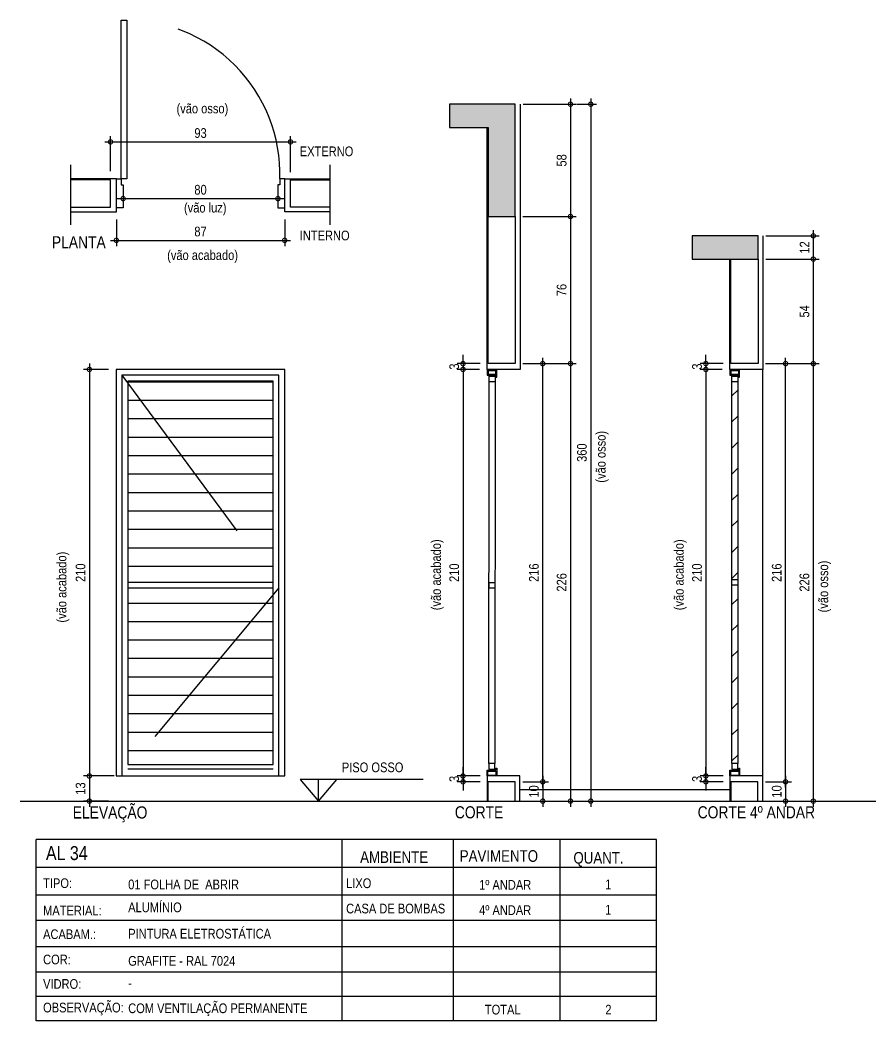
# Model space of a CAD drawing. Header units: metres. Extents: x -0.2 to 51.6, y -20.8 to 5.5.
# Drawn here: x 42.99 to 47.42, y -13.7 to -8.53 of the extents above; entities that cross this region are included whole.
import ezdxf

# ---------------------------------------------------------------- set-up
doc = ezdxf.new("R2010")
doc.units = ezdxf.units.M
doc.linetypes.add('DASHEDX2', pattern=[1.5, 1, -0.5])
for name, color, linetype in [('AR-CAIXILHO', 1, 'Continuous'), ('ARQ-ALV ACAB', 4, 'Continuous'), ('ARQ-ALV OSSO', 5, 'Continuous'), ('ARQ-AUX', 7, 'Continuous'), ('ARQ-AUX1', 1, 'Continuous'), ('ARQ-AUX2', 2, 'Continuous'), ('ARQ-CAX', 1, 'Continuous'), ('ARQ-CAX @ 1', 1, 'Continuous'), ('ARQ-DIM', 2, 'Continuous'), ('ARQ-ENCH', 1, 'Continuous'), ('ARQ-PRJ', 7, 'DASHEDX2'), ('ARQ-TXT', 2, 'Continuous'), ('ES-CORTE', 2, 'Continuous')]:
    doc.layers.add(name, color=color, linetype=linetype)
doc.styles.add('Adesa', font='ARIALN.TTF')
doc.dimstyles.new('ADESA 1-0025', dxfattribs={"dimtxt": 0.05, "dimasz": 0.045, "dimexe": 0.03, "dimexo": 0.04, "dimgap": 0.02, "dimtad": 1, "dimtoh": 1, "dimdec": 0, "dimlfac": 100, "dimzin": 4, "dimtxsty": 'Adesa', "dimblk": 'DOTSMALL', "dimcen": 1, "dimdle": 0.03, "dimclrd": 1, "dimclre": 1, "dimclrt": 256, "dimazin": 1, "dimtm": 1e-09, "dimtfac": 1, "dimtdec": 0, "dimtix": 1, "dimtmove": 2, "dimatfit": 0, "dimldrblk": 'DOTSMALL', "dimfxl": 0.8, "dimtvp": 2, "dimtolj": 1, "dimtzin": 0, "dimarcsym": 0})

# ---------------------------------------------------------------- blocks, each defined once
blk = doc.blocks.new('_DotSmall')
at = {"color": 0, "linetype": 'ByBlock', "const_width": 0.5}
blk.add_lwpolyline([(-0.0625, 0, 1), (0.0625, 0, 1)], format="xyb", close=True, dxfattribs=at)
blk = doc.blocks.new('*D541')
at = {"layer": 'ARQ-DIM', "color": 1, "lineweight": -2, "transparency": 16777216}
for p, q in [((45.838, -8.9336), (45.838, -9.5736)), ((45.5928, -8.9636), (45.868, -8.9636)), ((45.5922, -9.5436), (45.868, -9.5436))]:
    blk.add_line(p, q, dxfattribs=at)
at = {"layer": 'Defpoints', "color": 0, "transparency": 16777216}
for p in [(45.5528, -8.9636), (45.5522, -9.5436), (45.838, -9.5436)]:
    blk.add_point(p, dxfattribs=at)
at = {"layer": 'ARQ-DIM', "color": 1, "lineweight": -2, "transparency": 16777216, "xscale": 0.045, "yscale": 0.045, "zscale": 0.045}
for p, rotation in [((45.838, -8.9636), 90), ((45.838, -9.5436), 270)]:
    blk.add_blockref('_DotSmall', p, dxfattribs=dict(at, rotation=rotation))
at = {"layer": 'ARQ-DIM', "transparency": 16777216, "insert": (45.7924, -9.2536), "char_height": 0.05, "attachment_point": 5, "rotation": 90, "style": 'Adesa'}
blk.add_mtext('\\A1;58', dxfattribs=at)
blk = doc.blocks.new('*D542')
at = {"layer": 'ARQ-DIM', "color": 1, "lineweight": -2, "transparency": 16777216}
for p, q in [((45.838, -10.2736), (45.838, -12.5936)), ((45.8079, -10.3036), (45.868, -10.3036)), ((45.7201, -12.5636), (45.868, -12.5636))]:
    blk.add_line(p, q, dxfattribs=at)
at = {"layer": 'Defpoints', "color": 0, "transparency": 16777216}
for p in [(45.7679, -10.3036), (45.6801, -12.5636), (45.838, -12.5636)]:
    blk.add_point(p, dxfattribs=at)
at = {"layer": 'ARQ-DIM', "color": 1, "lineweight": -2, "transparency": 16777216, "xscale": 0.045, "yscale": 0.045, "zscale": 0.045}
for p, rotation in [((45.838, -10.3036), 90), ((45.838, -12.5636), 270)]:
    blk.add_blockref('_DotSmall', p, dxfattribs=dict(at, rotation=rotation))
at = {"layer": 'ARQ-DIM', "transparency": 16777216, "insert": (45.7924, -11.4336), "char_height": 0.05, "attachment_point": 5, "rotation": 90, "style": 'Adesa'}
blk.add_mtext('\\A1;226', dxfattribs=at)
blk = doc.blocks.new('*D543')
at = {"layer": 'ARQ-DIM', "color": 1, "lineweight": -2, "transparency": 16777216}
for p, q in [((45.9428, -8.9336), (45.9428, -12.5936)), ((45.8701, -8.9636), (45.9728, -8.9636)), ((45.834, -12.5636), (45.9728, -12.5636))]:
    blk.add_line(p, q, dxfattribs=at)
at = {"layer": 'Defpoints', "color": 0, "transparency": 16777216}
for p in [(45.8301, -8.9636), (45.794, -12.5636), (45.9428, -12.5636)]:
    blk.add_point(p, dxfattribs=at)
at = {"layer": 'ARQ-DIM', "color": 1, "lineweight": -2, "transparency": 16777216, "xscale": 0.045, "yscale": 0.045, "zscale": 0.045}
for p, rotation in [((45.9428, -8.9636), 90), ((45.9428, -12.5636), 270)]:
    blk.add_blockref('_DotSmall', p, dxfattribs=dict(at, rotation=rotation))
at = {"layer": 'ARQ-DIM', "transparency": 16777216, "insert": (45.8972, -10.7636), "char_height": 0.05, "attachment_point": 5, "rotation": 90, "style": 'Adesa'}
blk.add_mtext('\\A1;360', dxfattribs=at)
blk = doc.blocks.new('*D544')
at = {"layer": 'ARQ-DIM', "color": 1, "lineweight": -2, "transparency": 16777216}
for p, q in [((45.2826, -10.3036), (45.2826, -10.2586)), ((45.3716, -10.3036), (45.2526, -10.3036)), ((45.3666, -10.3337), (45.2526, -10.3337)), ((45.2826, -10.3036), (45.2826, -10.3337)), ((45.2826, -10.3337), (45.2826, -10.3787))]:
    blk.add_line(p, q, dxfattribs=at)
at = {"layer": 'Defpoints', "color": 0, "transparency": 16777216}
for p in [(45.2826, -10.3337), (45.4066, -10.3337), (45.4116, -10.3036)]:
    blk.add_point(p, dxfattribs=at)
at = {"layer": 'ARQ-DIM', "color": 1, "lineweight": -2, "transparency": 16777216, "xscale": 0.045, "yscale": 0.045, "zscale": 0.045}
for p, rotation in [((45.2826, -10.3036), 270), ((45.2826, -10.3337), 90)]:
    blk.add_blockref('_DotSmall', p, dxfattribs=dict(at, rotation=rotation))
at = {"layer": 'ARQ-DIM', "transparency": 16777216, "insert": (45.2371, -10.3187), "char_height": 0.05, "attachment_point": 5, "rotation": 90, "style": 'Adesa'}
blk.add_mtext('\\A1;3', dxfattribs=at)
blk = doc.blocks.new('*D545')
at = {"layer": 'ARQ-DIM', "color": 1, "lineweight": -2, "transparency": 16777216}
for p, q in [((45.838, -9.5136), (45.838, -10.3336)), ((45.5922, -9.5436), (45.868, -9.5436)), ((45.5922, -10.3036), (45.868, -10.3036))]:
    blk.add_line(p, q, dxfattribs=at)
at = {"layer": 'Defpoints', "color": 0, "transparency": 16777216}
for p in [(45.5522, -9.5436), (45.5522, -10.3036), (45.838, -10.3036)]:
    blk.add_point(p, dxfattribs=at)
at = {"layer": 'ARQ-DIM', "color": 1, "lineweight": -2, "transparency": 16777216, "xscale": 0.045, "yscale": 0.045, "zscale": 0.045}
for p, rotation in [((45.838, -9.5436), 90), ((45.838, -10.3036), 270)]:
    blk.add_blockref('_DotSmall', p, dxfattribs=dict(at, rotation=rotation))
at = {"layer": 'ARQ-DIM', "transparency": 16777216, "insert": (45.7924, -9.9236), "char_height": 0.05, "attachment_point": 5, "rotation": 90, "style": 'Adesa'}
blk.add_mtext('\\A1;76', dxfattribs=at)
blk = doc.blocks.new('*D546')
at = {"layer": 'ARQ-DIM', "color": 1, "lineweight": -2, "transparency": 16777216}
for p, q in [((43.4909, -9.5595), (43.4909, -9.6969)), ((44.3609, -9.5595), (44.3609, -9.6969)), ((43.4609, -9.6669), (44.3909, -9.6669))]:
    blk.add_line(p, q, dxfattribs=at)
at = {"layer": 'Defpoints', "color": 0, "transparency": 16777216}
for p in [(43.4909, -9.5195), (44.3609, -9.5195), (44.3609, -9.6669)]:
    blk.add_point(p, dxfattribs=at)
at = {"layer": 'ARQ-DIM', "color": 1, "lineweight": -2, "transparency": 16777216, "xscale": 0.045, "yscale": 0.045, "zscale": 0.045, "rotation": 180}
blk.add_blockref('_DotSmall', (43.4909, -9.6669), dxfattribs=at)
at = {"layer": 'ARQ-DIM', "color": 1, "lineweight": -2, "transparency": 16777216, "xscale": 0.045, "yscale": 0.045, "zscale": 0.045}
blk.add_blockref('_DotSmall', (44.3609, -9.6669), dxfattribs=at)
at = {"layer": 'ARQ-DIM', "transparency": 16777216, "insert": (43.9259, -9.6214), "char_height": 0.05, "attachment_point": 5, "style": 'Adesa'}
blk.add_mtext('\\A1;87', dxfattribs=at)
blk = doc.blocks.new('*D547')
at = {"layer": 'ARQ-DIM', "color": 1, "lineweight": -2, "transparency": 16777216}
for p, q in [((43.4609, -9.3095), (43.4609, -9.1282)), ((44.3909, -9.3145), (44.3909, -9.1282)), ((43.4309, -9.1582), (44.4209, -9.1582))]:
    blk.add_line(p, q, dxfattribs=at)
at = {"layer": 'Defpoints', "color": 0, "transparency": 16777216}
for p in [(44.3909, -9.1582), (43.4609, -9.3495), (44.3909, -9.3545)]:
    blk.add_point(p, dxfattribs=at)
at = {"layer": 'ARQ-DIM', "color": 1, "lineweight": -2, "transparency": 16777216, "xscale": 0.045, "yscale": 0.045, "zscale": 0.045, "rotation": 180}
blk.add_blockref('_DotSmall', (43.4609, -9.1582), dxfattribs=at)
at = {"layer": 'ARQ-DIM', "color": 1, "lineweight": -2, "transparency": 16777216, "xscale": 0.045, "yscale": 0.045, "zscale": 0.045}
blk.add_blockref('_DotSmall', (44.3909, -9.1582), dxfattribs=at)
at = {"layer": 'ARQ-DIM', "transparency": 16777216, "insert": (43.9259, -9.1127), "char_height": 0.05, "attachment_point": 5, "style": 'Adesa'}
blk.add_mtext('\\A1;93', dxfattribs=at)
blk = doc.blocks.new('*D548')
at = {"layer": 'ARQ-DIM', "color": 1, "lineweight": -2, "transparency": 16777216}
for p, q in [((43.4959, -9.4513), (44.3559, -9.4513)), ((43.5259, -9.4395), (43.5259, -9.4813)), ((44.3259, -9.4395), (44.3259, -9.4813))]:
    blk.add_line(p, q, dxfattribs=at)
at = {"layer": 'Defpoints', "color": 0, "transparency": 16777216}
for p in [(43.5259, -9.3995), (44.3259, -9.3995), (44.3259, -9.4513)]:
    blk.add_point(p, dxfattribs=at)
at = {"layer": 'ARQ-DIM', "color": 1, "lineweight": -2, "transparency": 16777216, "xscale": 0.045, "yscale": 0.045, "zscale": 0.045, "rotation": 180}
blk.add_blockref('_DotSmall', (43.5259, -9.4513), dxfattribs=at)
at = {"layer": 'ARQ-DIM', "color": 1, "lineweight": -2, "transparency": 16777216, "xscale": 0.045, "yscale": 0.045, "zscale": 0.045}
blk.add_blockref('_DotSmall', (44.3259, -9.4513), dxfattribs=at)
at = {"layer": 'ARQ-DIM', "transparency": 16777216, "insert": (43.9259, -9.4058), "char_height": 0.05, "attachment_point": 5, "style": 'Adesa'}
blk.add_mtext('\\A1;80', dxfattribs=at)
blk = doc.blocks.new('*D549')
at = {"layer": 'ARQ-DIM', "color": 1, "lineweight": -2, "transparency": 16777216}
for p, q in [((45.3672, -10.3336), (45.2526, -10.3336)), ((45.2826, -10.3036), (45.2826, -12.4637)), ((45.3672, -12.4337), (45.2526, -12.4337))]:
    blk.add_line(p, q, dxfattribs=at)
at = {"layer": 'Defpoints', "color": 0, "transparency": 16777216}
for p in [(45.4072, -10.3336), (45.2826, -12.4337), (45.4072, -12.4337)]:
    blk.add_point(p, dxfattribs=at)
at = {"layer": 'ARQ-DIM', "color": 1, "lineweight": -2, "transparency": 16777216, "xscale": 0.045, "yscale": 0.045, "zscale": 0.045}
for p, rotation in [((45.2826, -10.3336), 90), ((45.2826, -12.4337), 270)]:
    blk.add_blockref('_DotSmall', p, dxfattribs=dict(at, rotation=rotation))
at = {"layer": 'ARQ-DIM', "transparency": 16777216, "insert": (45.2371, -11.3837), "char_height": 0.05, "attachment_point": 5, "rotation": 90, "style": 'Adesa'}
blk.add_mtext('\\A1;210', dxfattribs=at)
blk = doc.blocks.new('*U550')
for points in [[(-0.845, -0.1), (-0.82, -0.1), (-0.82, -0.07), (-0.81, -0.07), (-0.81, 0.05), (-0.845, 0.05), (-0.845, -0.1)], [(0.025, -0.1), (0, -0.1), (0, -0.07), (-0.01, -0.07), (-0.01, 0.05), (0.025, 0.05), (0.025, -0.1)], [(0, -0.1), (0, -0.9204), (-0.03, -0.9204), (-0.03, -0.1)]]:
    blk.add_lwpolyline(points, close=True)
at = {"layer": 'ARQ-PRJ'}
blk.add_arc((-0.0237, -0.1242), 0.7967, 178.2599, 271.7013, dxfattribs=at)
blk = doc.blocks.new('*D551')
at = {"layer": 'ARQ-DIM', "color": 1, "lineweight": -2, "transparency": 16777216}
for p, q in [((45.6946, -12.4337), (45.6946, -12.5937)), ((45.5916, -12.4637), (45.7246, -12.4637)), ((45.5916, -12.5637), (45.7246, -12.5637))]:
    blk.add_line(p, q, dxfattribs=at)
at = {"layer": 'Defpoints', "color": 0, "transparency": 16777216}
for p in [(45.5516, -12.4637), (45.5516, -12.5637), (45.6946, -12.5637)]:
    blk.add_point(p, dxfattribs=at)
at = {"layer": 'ARQ-DIM', "color": 1, "lineweight": -2, "transparency": 16777216, "xscale": 0.045, "yscale": 0.045, "zscale": 0.045}
for p, rotation in [((45.6946, -12.4637), 90), ((45.6946, -12.5637), 270)]:
    blk.add_blockref('_DotSmall', p, dxfattribs=dict(at, rotation=rotation))
at = {"layer": 'ARQ-DIM', "transparency": 16777216, "insert": (45.649, -12.5137), "char_height": 0.05, "attachment_point": 5, "rotation": 90, "style": 'Adesa'}
blk.add_mtext('\\A1;10', dxfattribs=at)
blk = doc.blocks.new('*D552')
at = {"layer": 'ARQ-DIM', "color": 1, "lineweight": -2, "transparency": 16777216}
for p, q in [((45.6946, -12.4937), (45.6946, -10.2736)), ((45.5916, -10.3036), (45.7246, -10.3036)), ((45.5916, -12.4637), (45.7246, -12.4637))]:
    blk.add_line(p, q, dxfattribs=at)
at = {"layer": 'Defpoints', "color": 0, "transparency": 16777216}
for p in [(45.5516, -10.3036), (45.6946, -10.3036), (45.5516, -12.4637)]:
    blk.add_point(p, dxfattribs=at)
at = {"layer": 'ARQ-DIM', "color": 1, "lineweight": -2, "transparency": 16777216, "xscale": 0.045, "yscale": 0.045, "zscale": 0.045}
for p, rotation in [((45.6946, -10.3036), 90), ((45.6946, -12.4637), 270)]:
    blk.add_blockref('_DotSmall', p, dxfattribs=dict(at, rotation=rotation))
at = {"layer": 'ARQ-DIM', "transparency": 16777216, "insert": (45.649, -11.3837), "char_height": 0.05, "attachment_point": 5, "rotation": 90, "style": 'Adesa'}
blk.add_mtext('\\A1;216', dxfattribs=at)
blk = doc.blocks.new('*D553')
at = {"layer": 'ARQ-DIM', "color": 1, "lineweight": -2, "transparency": 16777216}
for p, q in [((43.4501, -10.3336), (43.3215, -10.3336)), ((43.3515, -10.3036), (43.3515, -12.4637)), ((43.4501, -12.4337), (43.3215, -12.4337))]:
    blk.add_line(p, q, dxfattribs=at)
at = {"layer": 'Defpoints', "color": 0, "transparency": 16777216}
for p in [(43.4901, -10.3336), (43.3515, -12.4337), (43.4901, -12.4337)]:
    blk.add_point(p, dxfattribs=at)
at = {"layer": 'ARQ-DIM', "color": 1, "lineweight": -2, "transparency": 16777216, "xscale": 0.045, "yscale": 0.045, "zscale": 0.045}
for p, rotation in [((43.3515, -10.3336), 90), ((43.3515, -12.4337), 270)]:
    blk.add_blockref('_DotSmall', p, dxfattribs=dict(at, rotation=rotation))
at = {"layer": 'ARQ-DIM', "transparency": 16777216, "insert": (43.306, -11.3837), "char_height": 0.05, "attachment_point": 5, "rotation": 90, "style": 'Adesa'}
blk.add_mtext('\\A1;210', dxfattribs=at)
blk = doc.blocks.new('*D554')
at = {"layer": 'ARQ-DIM', "color": 1, "lineweight": -2, "transparency": 16777216}
for p, q in [((43.3515, -12.4037), (43.3515, -12.5936)), ((43.4801, -12.4337), (43.3215, -12.4337)), ((43.4501, -12.5636), (43.3215, -12.5636))]:
    blk.add_line(p, q, dxfattribs=at)
at = {"layer": 'Defpoints', "color": 0, "transparency": 16777216}
for p in [(43.5201, -12.4337), (43.3515, -12.5636), (43.4901, -12.5636)]:
    blk.add_point(p, dxfattribs=at)
at = {"layer": 'ARQ-DIM', "color": 1, "lineweight": -2, "transparency": 16777216, "xscale": 0.045, "yscale": 0.045, "zscale": 0.045}
for p, rotation in [((43.3515, -12.4337), 90), ((43.3515, -12.5636), 270)]:
    blk.add_blockref('_DotSmall', p, dxfattribs=dict(at, rotation=rotation))
at = {"layer": 'ARQ-DIM', "transparency": 16777216, "insert": (43.306, -12.4987), "char_height": 0.05, "attachment_point": 5, "rotation": 90, "style": 'Adesa'}
blk.add_mtext('\\A1;13', dxfattribs=at)
blk = doc.blocks.new('*D716')
at = {"layer": 'ARQ-DIM', "color": 1, "lineweight": -2, "transparency": 16777216}
for p, q in [((47.093, -9.6136), (47.093, -9.7936)), ((46.8478, -9.6436), (47.123, -9.6436)), ((46.8472, -9.7636), (47.123, -9.7636))]:
    blk.add_line(p, q, dxfattribs=at)
at = {"layer": 'Defpoints', "color": 0, "transparency": 16777216}
for p in [(46.8078, -9.6436), (46.8072, -9.7636), (47.093, -9.7636)]:
    blk.add_point(p, dxfattribs=at)
at = {"layer": 'ARQ-DIM', "color": 1, "lineweight": -2, "transparency": 16777216, "xscale": 0.045, "yscale": 0.045, "zscale": 0.045}
for p, rotation in [((47.093, -9.6436), 90), ((47.093, -9.7636), 270)]:
    blk.add_blockref('_DotSmall', p, dxfattribs=dict(at, rotation=rotation))
at = {"layer": 'ARQ-DIM', "transparency": 16777216, "insert": (47.0479, -9.7036), "char_height": 0.05, "attachment_point": 5, "rotation": 90, "style": 'Adesa'}
blk.add_mtext('\\A1;12', dxfattribs=at)
blk = doc.blocks.new('*D717')
at = {"layer": 'ARQ-DIM', "color": 1, "lineweight": -2, "transparency": 16777216}
for p, q in [((47.093, -10.2736), (47.093, -12.5936)), ((47.0629, -10.3036), (47.123, -10.3036)), ((46.9751, -12.5636), (47.123, -12.5636))]:
    blk.add_line(p, q, dxfattribs=at)
at = {"layer": 'Defpoints', "color": 0, "transparency": 16777216}
for p in [(47.0229, -10.3036), (46.9351, -12.5636), (47.093, -12.5636)]:
    blk.add_point(p, dxfattribs=at)
at = {"layer": 'ARQ-DIM', "color": 1, "lineweight": -2, "transparency": 16777216, "xscale": 0.045, "yscale": 0.045, "zscale": 0.045}
for p, rotation in [((47.093, -10.3036), 90), ((47.093, -12.5636), 270)]:
    blk.add_blockref('_DotSmall', p, dxfattribs=dict(at, rotation=rotation))
at = {"layer": 'ARQ-DIM', "transparency": 16777216, "insert": (47.0474, -11.4336), "char_height": 0.05, "attachment_point": 5, "rotation": 90, "style": 'Adesa'}
blk.add_mtext('\\A1;226', dxfattribs=at)
blk = doc.blocks.new('*D718')
at = {"layer": 'ARQ-DIM', "color": 1, "lineweight": -2, "transparency": 16777216}
for p, q in [((46.5376, -10.3036), (46.5376, -10.2586)), ((46.6266, -10.3036), (46.5076, -10.3036)), ((46.6216, -10.3337), (46.5076, -10.3337)), ((46.5376, -10.3036), (46.5376, -10.3337)), ((46.5376, -10.3337), (46.5376, -10.3787))]:
    blk.add_line(p, q, dxfattribs=at)
at = {"layer": 'Defpoints', "color": 0, "transparency": 16777216}
for p in [(46.5376, -10.3337), (46.6616, -10.3337), (46.6666, -10.3036)]:
    blk.add_point(p, dxfattribs=at)
at = {"layer": 'ARQ-DIM', "color": 1, "lineweight": -2, "transparency": 16777216, "xscale": 0.045, "yscale": 0.045, "zscale": 0.045}
for p, rotation in [((46.5376, -10.3036), 270), ((46.5376, -10.3337), 90)]:
    blk.add_blockref('_DotSmall', p, dxfattribs=dict(at, rotation=rotation))
at = {"layer": 'ARQ-DIM', "transparency": 16777216, "insert": (46.4921, -10.3187), "char_height": 0.05, "attachment_point": 5, "rotation": 90, "style": 'Adesa'}
blk.add_mtext('\\A1;3', dxfattribs=at)
blk = doc.blocks.new('*D720')
at = {"layer": 'ARQ-DIM', "color": 1, "lineweight": -2, "transparency": 16777216}
for p, q in [((46.8472, -9.7636), (47.123, -9.7636)), ((47.093, -9.7336), (47.093, -10.3336)), ((46.8472, -10.3036), (47.123, -10.3036))]:
    blk.add_line(p, q, dxfattribs=at)
at = {"layer": 'Defpoints', "color": 0, "transparency": 16777216}
for p in [(46.8072, -9.7636), (46.8072, -10.3036), (47.093, -10.3036)]:
    blk.add_point(p, dxfattribs=at)
at = {"layer": 'ARQ-DIM', "color": 1, "lineweight": -2, "transparency": 16777216, "xscale": 0.045, "yscale": 0.045, "zscale": 0.045}
for p, rotation in [((47.093, -9.7636), 90), ((47.093, -10.3036), 270)]:
    blk.add_blockref('_DotSmall', p, dxfattribs=dict(at, rotation=rotation))
at = {"layer": 'ARQ-DIM', "transparency": 16777216, "insert": (47.0475, -10.0336), "char_height": 0.05, "attachment_point": 5, "rotation": 90, "style": 'Adesa'}
blk.add_mtext('\\A1;54', dxfattribs=at)
blk = doc.blocks.new('*D719')
at = {"layer": 'ARQ-DIM', "color": 1, "lineweight": -2, "transparency": 16777216}
for p, q in [((46.6222, -10.3336), (46.5076, -10.3336)), ((46.5376, -10.3036), (46.5376, -12.4637)), ((46.6216, -12.4337), (46.5076, -12.4337))]:
    blk.add_line(p, q, dxfattribs=at)
at = {"layer": 'Defpoints', "color": 0, "transparency": 16777216}
for p in [(46.6622, -10.3336), (46.5376, -12.4337), (46.6616, -12.4337)]:
    blk.add_point(p, dxfattribs=at)
at = {"layer": 'ARQ-DIM', "color": 1, "lineweight": -2, "transparency": 16777216, "xscale": 0.045, "yscale": 0.045, "zscale": 0.045}
for p, rotation in [((46.5376, -10.3336), 90), ((46.5376, -12.4337), 270)]:
    blk.add_blockref('_DotSmall', p, dxfattribs=dict(at, rotation=rotation))
at = {"layer": 'ARQ-DIM', "transparency": 16777216, "insert": (46.4921, -11.3837), "char_height": 0.05, "attachment_point": 5, "rotation": 90, "style": 'Adesa'}
blk.add_mtext('\\A1;210', dxfattribs=at)
blk = doc.blocks.new('*D721')
at = {"layer": 'ARQ-DIM', "color": 1, "lineweight": -2, "transparency": 16777216}
for p, q in [((45.2826, -12.4337), (45.2826, -12.3887)), ((45.3716, -12.4337), (45.2526, -12.4337)), ((45.2826, -12.4637), (45.2826, -12.4337)), ((45.3716, -12.4637), (45.2526, -12.4637)), ((45.2826, -12.4637), (45.2826, -12.5087))]:
    blk.add_line(p, q, dxfattribs=at)
at = {"layer": 'Defpoints', "color": 0, "transparency": 16777216}
for p in [(45.2826, -12.4337), (45.4116, -12.4337), (45.4116, -12.4637)]:
    blk.add_point(p, dxfattribs=at)
at = {"layer": 'ARQ-DIM', "color": 1, "lineweight": -2, "transparency": 16777216, "xscale": 0.045, "yscale": 0.045, "zscale": 0.045}
for p, rotation in [((45.2826, -12.4337), 270), ((45.2826, -12.4637), 90)]:
    blk.add_blockref('_DotSmall', p, dxfattribs=dict(at, rotation=rotation))
at = {"layer": 'ARQ-DIM', "transparency": 16777216, "insert": (45.2371, -12.4487), "char_height": 0.05, "attachment_point": 5, "rotation": 90, "style": 'Adesa'}
blk.add_mtext('\\A1;3', dxfattribs=at)
blk = doc.blocks.new('*D722')
at = {"layer": 'ARQ-DIM', "color": 1, "lineweight": -2, "transparency": 16777216}
for p, q in [((46.5376, -12.4337), (46.5376, -12.3887)), ((46.6266, -12.4337), (46.5076, -12.4337)), ((46.5376, -12.4637), (46.5376, -12.4337)), ((46.6266, -12.4637), (46.5076, -12.4637)), ((46.5376, -12.4637), (46.5376, -12.5087))]:
    blk.add_line(p, q, dxfattribs=at)
at = {"layer": 'Defpoints', "color": 0, "transparency": 16777216}
for p in [(46.5376, -12.4337), (46.6666, -12.4337), (46.6666, -12.4637)]:
    blk.add_point(p, dxfattribs=at)
at = {"layer": 'ARQ-DIM', "color": 1, "lineweight": -2, "transparency": 16777216, "xscale": 0.045, "yscale": 0.045, "zscale": 0.045}
for p, rotation in [((46.5376, -12.4337), 270), ((46.5376, -12.4637), 90)]:
    blk.add_blockref('_DotSmall', p, dxfattribs=dict(at, rotation=rotation))
at = {"layer": 'ARQ-DIM', "transparency": 16777216, "insert": (46.4921, -12.4487), "char_height": 0.05, "attachment_point": 5, "rotation": 90, "style": 'Adesa'}
blk.add_mtext('\\A1;3', dxfattribs=at)
blk = doc.blocks.new('*D723')
at = {"layer": 'ARQ-DIM', "color": 1, "lineweight": -2, "transparency": 16777216}
for p, q in [((46.9496, -12.4337), (46.9496, -12.5937)), ((46.8466, -12.4637), (46.9796, -12.4637)), ((46.8466, -12.5637), (46.9796, -12.5637))]:
    blk.add_line(p, q, dxfattribs=at)
at = {"layer": 'Defpoints', "color": 0, "transparency": 16777216}
for p in [(46.8066, -12.4637), (46.8066, -12.5637), (46.9496, -12.5637)]:
    blk.add_point(p, dxfattribs=at)
at = {"layer": 'ARQ-DIM', "color": 1, "lineweight": -2, "transparency": 16777216, "xscale": 0.045, "yscale": 0.045, "zscale": 0.045}
for p, rotation in [((46.9496, -12.4637), 90), ((46.9496, -12.5637), 270)]:
    blk.add_blockref('_DotSmall', p, dxfattribs=dict(at, rotation=rotation))
at = {"layer": 'ARQ-DIM', "transparency": 16777216, "insert": (46.904, -12.5137), "char_height": 0.05, "attachment_point": 5, "rotation": 90, "style": 'Adesa'}
blk.add_mtext('\\A1;10', dxfattribs=at)
blk = doc.blocks.new('*D724')
at = {"layer": 'ARQ-DIM', "color": 1, "lineweight": -2, "transparency": 16777216}
for p, q in [((46.9496, -12.4937), (46.9496, -10.2736)), ((46.8466, -10.3036), (46.9796, -10.3036)), ((46.8466, -12.4637), (46.9796, -12.4637))]:
    blk.add_line(p, q, dxfattribs=at)
at = {"layer": 'Defpoints', "color": 0, "transparency": 16777216}
for p in [(46.8066, -10.3036), (46.9496, -10.3036), (46.8066, -12.4637)]:
    blk.add_point(p, dxfattribs=at)
at = {"layer": 'ARQ-DIM', "color": 1, "lineweight": -2, "transparency": 16777216, "xscale": 0.045, "yscale": 0.045, "zscale": 0.045}
for p, rotation in [((46.9496, -10.3036), 90), ((46.9496, -12.4637), 270)]:
    blk.add_blockref('_DotSmall', p, dxfattribs=dict(at, rotation=rotation))
at = {"layer": 'ARQ-DIM', "transparency": 16777216, "insert": (46.904, -11.3837), "char_height": 0.05, "attachment_point": 5, "rotation": 90, "style": 'Adesa'}
blk.add_mtext('\\A1;216', dxfattribs=at)
blk = doc.blocks.new('ALUMINIO')
h = blk.add_hatch(color=8)
h.dxf.hatch_style = 1
h.paths.add_polyline_path([(45.4122, -9.5436), (45.5522, -9.5436), (45.5522, -8.9636), (45.2122, -8.9636), (45.2122, -9.0836), (45.4122, -9.0836)])
h = blk.add_hatch(color=8)
h.dxf.hatch_style = 1
h.paths.add_polyline_path([(46.6672, -9.7636), (46.8072, -9.7636), (46.8072, -9.6436), (46.4672, -9.6436), (46.4672, -9.7636)])
at = {"layer": 'ARQ-AUX'}
h = blk.add_hatch(dxfattribs=at)
h.set_pattern_fill('LINE', color=256, scale=0.03)
h.set_pattern_definition([(0, (42.99224, -0.015), (0, 0.09525), [])])
h.paths.add_polyline_path([(44.3009, -10.3636), (43.5501, -10.3636), (43.5501, -10.4244), (44.3009, -11.4154)])
h.paths.add_polyline_path([(43.5501, -10.4244), (43.5501, -11.4336), (44.3009, -11.4336), (44.3009, -11.4154)])
h.paths.add_polyline_path([(44.3009, -11.5065), (44.3009, -11.4636), (43.5501, -11.4636), (43.5501, -12.4736), (43.5598, -12.4736)])
h.paths.add_polyline_path([(44.3009, -11.5065), (43.5598, -12.4736), (44.3009, -12.4736)], flags=17)
h = blk.add_hatch(dxfattribs=at)
h.set_pattern_fill('ANSI31', color=256, scale=0.03)
h.set_pattern_definition([(45, (-1.20841, -14.03336), (-0.06735192, 0.06735192), [])])
h.paths.add_polyline_path([(46.7023, -10.3982), (46.6723, -10.3982), (46.6723, -11.4186), (46.7023, -11.4186)])
h.paths.add_polyline_path([(46.6723, -12.454), (46.7023, -12.454), (46.7023, -11.4486), (46.6723, -11.4486)])
at = {"color": 8}
for p, q in [((45.2122, -8.9636), (45.2122, -9.0836)), ((46.4672, -9.6436), (46.4672, -9.7636))]:
    blk.add_line(p, q, dxfattribs=at)
at = {"color": 7, "linetype": 'ByBlock', "ltscale": 0.5}
for p, q in [((45.4479, -10.3682), (45.4466, -12.3691)), ((46.7023, -10.3682), (46.7023, -12.3691)), ((46.6723, -12.3691), (46.6723, -11.4486))]:
    blk.add_line(p, q, dxfattribs=at)
for points in [[(45.4166, -12.3691), (45.4179, -10.3982)], [(46.6723, -11.4186), (46.6723, -10.3982)]]:
    blk.add_lwpolyline(points, dxfattribs=at)
at = {"layer": 'AR-CAIXILHO'}
for p, q in [((45.4129, -10.3386), (45.4529, -10.3386)), ((45.4129, -10.3386), (45.4129, -10.3582, 0)), ((45.4529, -10.3582, 0), (45.4529, -10.3386)), ((46.6672, -10.3386), (46.7072, -10.3386)), ((46.6672, -10.3386), (46.6672, -10.3582, 0)), ((46.7072, -10.3582, 0), (46.7072, -10.3386)), ((45.4079, -10.3632, 0), (45.4529, -10.3632, 0)), ((45.4079, -10.3632, 0), (45.4529, -10.3632, 0)), ((45.4129, -10.3582, 0), (45.4529, -10.3582, 0)), ((45.4129, -10.3632, 0), (45.4529, -10.3632, 0)), ((46.6622, -10.3632, 0), (46.7072, -10.3632, 0)), ((46.6622, -10.3632, 0), (46.7072, -10.3632, 0)), ((46.6672, -10.3582, 0), (46.7072, -10.3582, 0)), ((46.6672, -10.3632, 0), (46.7072, -10.3632, 0)), ((45.4066, -12.4041, 0), (45.4516, -12.4041, 0)), ((45.4066, -12.4041, 0), (45.4516, -12.4041, 0)), ((45.4116, -12.4041, 0), (45.4516, -12.4041, 0)), ((45.4116, -12.4287), (45.4116, -12.4091, 0)), ((45.4116, -12.4091, 0), (45.4516, -12.4091, 0)), ((45.4516, -12.4091, 0), (45.4516, -12.4287)), ((46.6622, -12.4041, 0), (46.7072, -12.4041, 0)), ((46.6622, -12.4041, 0), (46.7072, -12.4041, 0)), ((46.6672, -12.4041, 0), (46.7072, -12.4041, 0)), ((46.6672, -12.4287), (46.6672, -12.4091, 0)), ((46.6672, -12.4091, 0), (46.7072, -12.4091, 0)), ((46.7072, -12.4091, 0), (46.7072, -12.4287)), ((45.4116, -12.4287), (45.4516, -12.4287)), ((46.6672, -12.4287), (46.7072, -12.4287))]:
    blk.add_line(p, q, dxfattribs=at)
for points in [[(45.4579, -10.3732), (45.4579, -10.3336), (45.4579, -10.3336), (45.4579, -10.3336), (45.4079, -10.3336), (45.4079, -10.3336), (45.4079, -10.3336), (45.4079, -10.3632), (45.4079, -10.3632), (45.4529, -10.3632), (45.4529, -10.3732), (45.4579, -10.3732), (45.4579, -10.3732), (45.4579, -10.3732)], [(46.7122, -10.3732), (46.7122, -10.3336), (46.7122, -10.3336), (46.7122, -10.3336), (46.6622, -10.3336), (46.6622, -10.3336), (46.6622, -10.3336), (46.6622, -10.3632), (46.6622, -10.3632), (46.7072, -10.3632), (46.7072, -10.3732), (46.7122, -10.3732), (46.7122, -10.3732), (46.7122, -10.3732)], [(45.4566, -12.3941), (45.4566, -12.4337), (45.4566, -12.4337), (45.4566, -12.4337), (45.4066, -12.4337), (45.4066, -12.4337), (45.4066, -12.4337), (45.4066, -12.4041), (45.4066, -12.4041), (45.4516, -12.4041), (45.4516, -12.3941), (45.4566, -12.3941), (45.4566, -12.3941), (45.4566, -12.3941)], [(46.7122, -12.3941), (46.7122, -12.4337), (46.7122, -12.4337), (46.7122, -12.4337), (46.6622, -12.4337), (46.6622, -12.4337), (46.6622, -12.4337), (46.6622, -12.4041), (46.6622, -12.4041), (46.7072, -12.4041), (46.7072, -12.3941), (46.7122, -12.3941), (46.7122, -12.3941), (46.7122, -12.3941)]]:
    blk.add_lwpolyline(points, dxfattribs=at)
at = {"layer": 'AR-CAIXILHO', "color": 1}
for points in [[(45.4179, -10.3682), (45.4479, -10.3682), (45.4479, -10.3982), (45.4179, -10.3982)], [(46.6723, -10.3682), (46.7023, -10.3682), (46.7023, -10.3982), (46.6723, -10.3982)], [(46.6723, -11.4186), (46.7023, -11.4186), (46.7023, -11.4486), (46.6723, -11.4486)], [(45.4166, -12.3991), (45.4466, -12.3991), (45.4466, -12.3691), (45.4166, -12.3691)], [(46.6723, -12.3991), (46.7023, -12.3991), (46.7023, -12.3691), (46.6723, -12.3691)]]:
    blk.add_lwpolyline(points, close=True, dxfattribs=at)
at = {"layer": 'ARQ-ALV ACAB'}
for points in [[(45.5772, -8.9636), (45.5772, -10.3336), (45.4072, -10.3336), (45.4072, -9.0836)], [(46.8322, -9.6436), (46.8322, -10.3336), (46.6622, -10.3336), (46.6622, -9.7636)], [(45.5766, -12.5637), (45.5766, -12.4337), (45.4066, -12.4337), (45.4066, -12.5637)], [(46.8316, -12.5637), (46.8316, -12.4337), (46.6616, -12.4337), (46.6616, -12.5637)], [(45.5766, -12.5037), (46.6616, -12.5037)]]:
    blk.add_lwpolyline(points, dxfattribs=at)
at = {"layer": 'ARQ-ALV ACAB', "ltscale": 0.05}
for points in [[(43.2562, -9.5195), (43.4909, -9.5195), (43.4909, -9.3495), (43.2552, -9.3495)], [(44.5955, -9.5195), (44.3609, -9.5195), (44.3609, -9.3495), (44.5955, -9.3495)]]:
    blk.add_lwpolyline(points, dxfattribs=at)
at = {"layer": 'ARQ-ALV OSSO', "ltscale": 0.05}
for points in [[(43.2562, -9.4945), (43.4609, -9.4945), (43.4609, -9.3545), (43.2562, -9.3545)], [(44.5955, -9.4945), (44.3909, -9.4945), (44.3909, -9.3545), (44.5955, -9.3545)]]:
    blk.add_lwpolyline(points, dxfattribs=at)
at = {"layer": 'ARQ-ALV OSSO'}
for points in [[(45.5522, -9.5436), (45.5522, -10.3036), (45.4122, -10.3036), (45.4122, -9.5436)], [(46.8072, -9.7636), (46.8072, -10.3036), (46.6672, -10.3036), (46.6672, -9.7636)], [(45.5516, -12.5637), (45.5516, -12.4637), (45.4116, -12.4637), (45.4116, -12.5637)], [(46.8066, -12.5637), (46.8066, -12.4637), (46.6666, -12.4637), (46.6666, -12.5637)]]:
    blk.add_lwpolyline(points, dxfattribs=at)
at = {"layer": 'ARQ-AUX'}
blk.add_lwpolyline([(46.8322, -12.5186), (46.8322, -10.3336)], dxfattribs=at)
at = {"layer": 'ARQ-AUX1'}
blk.add_lwpolyline([(45.4172, -11.4336), (45.4472, -11.4336), (45.4472, -11.4636), (45.4172, -11.4636)], close=True, dxfattribs=at)
at = {"layer": 'ARQ-AUX2'}
for points in [[(45.2122, -9.0836), (45.4122, -9.0836), (45.4122, -9.5436), (45.5522, -9.5436), (45.5522, -8.9636), (45.2122, -8.9636)], [(46.4672, -9.7636), (46.6672, -9.7636), (46.6672, -9.7636), (46.8072, -9.7636), (46.8072, -9.6436), (46.4672, -9.6436)]]:
    blk.add_lwpolyline(points, dxfattribs=at)
at = {"layer": 'ARQ-CAX'}
for p, q in [((44.3009, -11.4336), (43.5501, -11.4336)), ((44.3009, -11.4636), (43.5501, -11.4636))]:
    blk.add_line(p, q, dxfattribs=at)
for points in [[(44.3609, -10.3336), (43.4901, -10.3336), (43.4901, -12.4337), (44.3609, -12.4337)], [(44.3309, -10.3636), (43.5201, -10.3636), (43.5201, -12.4337), (44.3309, -12.4337)], [(44.3009, -10.3936), (43.5501, -10.3936), (43.5501, -12.3737), (44.3009, -12.3737)]]:
    blk.add_lwpolyline(points, close=True, dxfattribs=at)
for points in [[(45.4179, -10.3682), (45.4479, -10.3682)], [(46.6723, -10.3682), (46.7023, -10.3682)], [(45.4166, -12.3991), (45.4466, -12.3991)], [(46.6723, -12.3991), (46.7023, -12.3991)]]:
    blk.add_lwpolyline(points, dxfattribs=at)
at = {"layer": 'ARQ-DIM'}
blk.add_lwpolyline([(45.0767, -12.4511), (44.4405, -12.4511), (44.5354, -12.5636), (44.6304, -12.4511), (44.4405, -12.4511), (44.5354, -12.5636), (44.5354, -12.4511)], dxfattribs=at)
at = {"layer": 'ARQ-ENCH', "ltscale": 0.01}
for p, q in [((43.2552, -9.5861), (43.2552, -9.277)), ((44.5966, -9.586), (44.5966, -9.277)), ((46.2825, -12.7625), (43.0764, -12.7625)), ((43.0764, -13.6994), (43.0764, -12.7625)), ((44.6578, -13.6994), (44.6578, -12.7625)), ((44.6578, -13.6994), (44.6578, -12.7625)), ((45.2309, -12.7625), (45.2309, -13.6994)), ((45.7833, -12.7625), (45.7833, -13.6994)), ((46.2825, -13.6994), (46.2825, -12.7625)), ((46.2825, -12.9063), (43.0764, -12.9063)), ((46.2825, -13.0502), (43.0764, -13.0502)), ((46.2825, -13.1809), (43.0764, -13.1809)), ((46.2825, -13.316), (43.0764, -13.316)), ((46.2825, -13.4467), (43.0764, -13.4467)), ((46.2825, -13.573), (43.0764, -13.573)), ((46.2825, -13.6994), (43.0764, -13.6994))]:
    blk.add_line(p, q, dxfattribs=at)
at = {"layer": 'ARQ-PRJ'}
blk.add_lwpolyline([(43.5201, -10.3636), (44.3309, -11.4611), (43.5201, -12.4337)], dxfattribs=at)
at = {"layer": 'ES-CORTE'}
blk.add_line((42.993, -12.5636), (47.4169, -12.5636), dxfattribs=at)
at = {"layer": 'ARQ-CAX @ 1', "rotation": 180.0047156229469}
blk.add_blockref('*U550', (43.5159, -9.4495), dxfattribs=at)
at = {"layer": 'ARQ-TXT', "attachment_point": 1, "style": 'Adesa'}
for s, insert, char_height, width in [('(vão osso)', (43.8019, -8.9606), 0.05, 0.551174), ('(vão luz)', (43.8406, -9.4728), 0.05, 0.551174), ('PLANTA', (43.1576, -9.6452), 0.0625, 0.551174), ('(vão acabado)', (43.7535, -9.7182), 0.05, 0.551174), ('PISO OSSO', (44.6562, -12.3641), 0.05, 0.88), ('ELEVAÇÃO', (43.2654, -12.5909), 0.0625, 0.551174), ('CORTE', (45.2402, -12.5901), 0.0625, 0.72279), ('CORTE 4º ANDAR', (46.4952, -12.5901), 0.0625, 0.72279)]:
    blk.add_mtext(s, dxfattribs=dict(at, insert=insert, char_height=char_height, width=width))
at = {"layer": 'ARQ-TXT', "ltscale": 0.01, "style": 'Adesa'}
for s, insert, char_height, width, attachment_point in [('EXTERNO', (44.4388, -9.1819), 0.05, 0.686828, 1), ('INTERNO', (44.4388, -9.6167), 0.05, 0.686828, 1), ('AL 34', (43.127, -12.796), 0.072, 0.605305, 1), ('AMBIENTE', (44.9264, -12.8228), 0.06, 0.467927, 2), ('PAVIMENTO', (45.2656, -12.8475), 0.06, 0.336611, 4), ('QUANT.', (45.9829, -12.8265), 0.06, 0.39922, 2), ('TIPO:', (43.1123, -12.9625), 0.05, 0.166457, 1), ('01 FOLHA DE  ABRIR', (43.5521, -12.9691), 0.05, 1.067594, 1), ('LIXO', (44.6783, -12.9882), 0.05, 0.582276, 4), ('1º ANDAR', (45.366, -12.9961), 0.05, 0.55993, 4), ('1', (46.0329, -12.9941), 0.05, 0.49922, 5), ('ALUMÍNIO', (43.5521, -13.0873), 0.05, 1.067594, 1), ('MATERIAL:', (43.1123, -13.1041), 0.05, 0.336303, 1), ('CASA DE BOMBAS', (44.6783, -13.1189), 0.05, 0.589518, 4), ('4º ANDAR', (45.366, -13.1268), 0.05, 0.55993, 4), ('1', (46.0329, -13.1248), 0.05, 0.49922, 5), ('ACABAM.:', (43.1123, -13.226), 0.05, 0.336303, 1), ('PINTURA ELETROSTÁTICA', (43.5521, -13.2233), 0.05, 1.067594, 1), ('COR:', (43.1123, -13.3567), 0.05, 0.336303, 1), ('GRAFITE - RAL 7024', (43.5521, -13.3639), 0.05, 1.067594, 1), ('VIDRO:', (43.1123, -13.4831), 0.05, 0.336303, 1), ('-', (43.5521, -13.478), 0.05, 1.067594, 1), ('OBSERVAÇÃO:', (43.1123, -13.605), 0.05, 0.336303, 1), ('COM VENTILAÇÃO PERMANENTE', (43.5521, -13.6087), 0.05, 1.067594, 1), ('TOTAL', (45.4877, -13.6157), 0.05, 0.410919, 2), ('2', (46.0341, -13.6157), 0.05, 0.39922, 2)]:
    blk.add_mtext(s, dxfattribs=dict(at, insert=insert, char_height=char_height, width=width, attachment_point=attachment_point))
at = {"layer": 'ARQ-TXT', "ltscale": 0.01, "char_height": 0.05, "width": 0.88, "attachment_point": 1, "rotation": 90, "style": 'Adesa'}
for s, insert in [('{\\fArial Narrow|b0|i0|c0|p34;(vão osso)}', (45.9695, -10.9187)), ('{\\fArial Narrow|b0|i0|c0|p34;(vão acabado)}', (45.1181, -11.5775)), ('{\\fArial Narrow|b0|i0|c0|p34;(vão acabado)}', (46.3731, -11.5775)), ('(vão acabado)', (43.1827, -11.6413)), ('{\\fArial Narrow|b0|i0|c0|p34;(vão osso)}', (47.1197, -11.5887))]:
    blk.add_mtext(s, dxfattribs=dict(at, insert=insert))
at = {"layer": 'ARQ-DIM'}
for base, p1, p2, picture, middle in [((45.838, -9.5436), (45.5528, -8.9636), (45.5522, -9.5436), '*D541', (45.7924, -9.2536)), ((45.9428, -12.5636), (45.8301, -8.9636), (45.794, -12.5636), '*D543', (45.8972, -10.7636)), ((45.838, -10.3036), (45.5522, -9.5436), (45.5522, -10.3036), '*D545', (45.7924, -9.9236)), ((47.093, -9.7636), (46.8078, -9.6436), (46.8072, -9.7636), '*D716', (47.0479, -9.7036)), ((47.093, -10.3036), (46.8072, -9.7636), (46.8072, -10.3036), '*D720', (47.0475, -10.0336)), ((45.2826, -10.3337), (45.4116, -10.3036), (45.4066, -10.3337), '*D544', (45.2371, -10.3187)), ((45.6946, -10.3036), (45.5516, -12.4637), (45.5516, -10.3036), '*D552', (45.649, -11.3837)), ((45.838, -12.5636), (45.7679, -10.3036), (45.6801, -12.5636), '*D542', (45.7924, -11.4336)), ((46.5376, -10.3337), (46.6666, -10.3036), (46.6616, -10.3337), '*D718', (46.4921, -10.3187)), ((46.9496, -10.3036), (46.8066, -12.4637), (46.8066, -10.3036), '*D724', (46.904, -11.3837)), ((47.093, -12.5636), (47.0229, -10.3036), (46.9351, -12.5636), '*D717', (47.0474, -11.4336)), ((43.3515, -12.4337), (43.4901, -10.3336), (43.4901, -12.4337), '*D553', (43.306, -11.3837)), ((45.2826, -12.4337), (45.4072, -10.3336), (45.4072, -12.4337), '*D549', (45.2371, -11.3837)), ((46.5376, -12.4337), (46.6622, -10.3336), (46.6616, -12.4337), '*D719', (46.4921, -11.3837)), ((43.3515, -12.5636), (43.5201, -12.4337), (43.4901, -12.5636), '*D554', (43.306, -12.4987)), ((45.2826, -12.4337), (45.4116, -12.4637), (45.4116, -12.4337), '*D721', (45.2371, -12.4487)), ((46.5376, -12.4337), (46.6666, -12.4637), (46.6666, -12.4337), '*D722', (46.4921, -12.4487)), ((45.6946, -12.5637), (45.5516, -12.4637), (45.5516, -12.5637), '*D551', (45.649, -12.5137)), ((46.9496, -12.5637), (46.8066, -12.4637), (46.8066, -12.5637), '*D723', (46.904, -12.5137))]:
    dim = blk.add_linear_dim(base=base, p1=p1, p2=p2, angle=90, dimstyle='ADESA 1-0025', dxfattribs=at)
    dim.commit()
    dim.dimension.update_dxf_attribs({"geometry": picture, "text_midpoint": middle})
for base, p1, p2, picture, middle in [((44.3909, -9.1582), (43.4609, -9.3495), (44.3909, -9.3545), '*D547', (43.9259, -9.1127)), ((44.3259, -9.4513), (43.5259, -9.3995), (44.3259, -9.3995), '*D548', (43.9259, -9.4058)), ((44.3609, -9.6669), (43.4909, -9.5195), (44.3609, -9.5195), '*D546', (43.9259, -9.6214))]:
    dim = blk.add_linear_dim(base=base, p1=p1, p2=p2, dimstyle='ADESA 1-0025', dxfattribs=at)
    dim.commit()
    dim.dimension.update_dxf_attribs({"geometry": picture, "text_midpoint": middle})

msp = doc.modelspace()

# ---------------------------------------------------------------- block references
msp.add_blockref('ALUMINIO', (0, 0))

doc.saveas('drawing.dxf')
